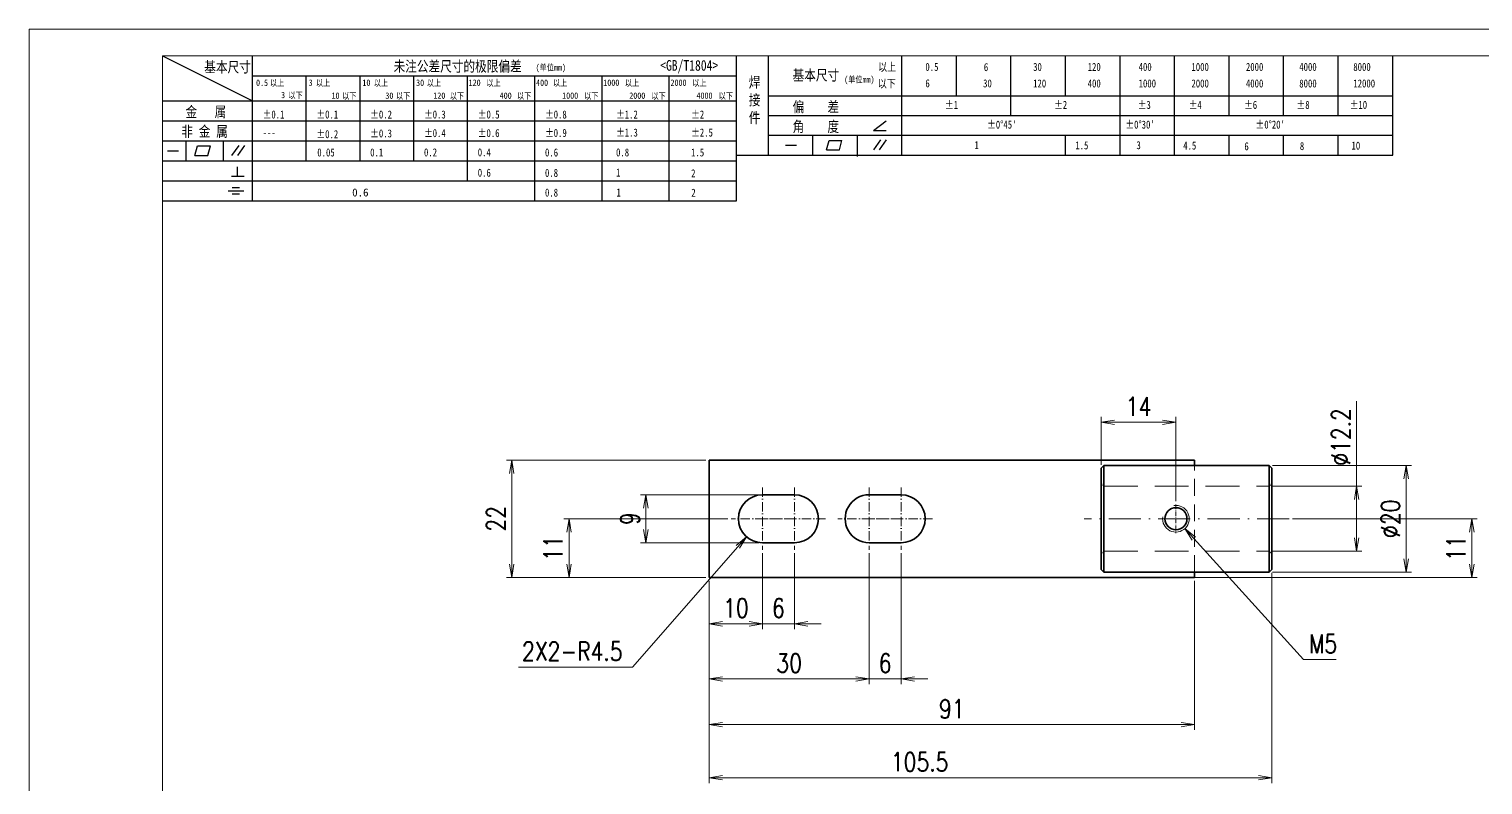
# Model space of a CAD drawing. Header units: millimetres. Extents: x 1333 to 78972, y -42879 to -5704.
# Drawn here: x 76288.4 to 76560.9, y -21643.8 to -21502.1 of the extents above; entities that cross this region are included whole.
import ezdxf

# ---------------------------------------------------------------- set-up
doc = ezdxf.new("R2010")
doc.units = ezdxf.units.MM
doc.header["$LTSCALE"] = 0.5
for name, pattern in [('AM_ISO02W050x2', [3.75, 3, -0.75]), ('AM_ISO08W050x2', [9, 6, -0.75, 1.5, -0.75]), ('DASHDOT', [18.5, 12, -3, 0.5, -3]), ('DASHED', [19.05, 12.7, -6.35])]:
    doc.linetypes.add(name, pattern=pattern)
for name, color, linetype, lineweight in [('中心线', 2, 'AM_ISO08W050x2', 18), ('图框', 7, 'Continuous', 18), ('标注线', 3, 'Continuous', 18), ('粗实线', 7, 'Continuous', 35), ('虚线', 1, 'AM_ISO02W050x2', 18)]:
    doc.layers.add(name, color=color, linetype=linetype, lineweight=lineweight)
doc.layers.add('图框文字', color=7, linetype='Continuous')
doc.layers.add('打印', color=7, linetype='Continuous', lineweight=15, plot=False)
doc.layers.add('打印-禁用', color=7, linetype='Continuous', lineweight=15, plot=False)
doc.styles.add('DIM', font='romans.shx', dxfattribs={"width": 0.8, "bigfont": 'bigfont.shx'})
doc.styles.add('国标', font='simfang.ttf', dxfattribs={"width": 0.8})
doc.dimstyles.new('XR 1-1$0', dxfattribs={"dimtxt": 3.5, "dimasz": 2.5, "dimexe": 1, "dimexo": 0.625, "dimgap": 1.2, "dimtad": 1, "dimzin": 9, "dimdsep": 46, "dimtxsty": 'DIM', "dimblk": 'OPEN', "dimcen": 0, "dimclrd": 8, "dimclre": 8, "dimclrt": 2, "dimazin": 2, "dimtfac": 0.5, "dimtmove": 0, "dimatfit": 3, "dimldrblk": 'OPEN', "dimfxl": 1, "dimtolj": 2, "dimlwd": 18, "dimlwe": 18, "dimarcsym": 0})
doc.dimstyles.new('XR 1-1$3', dxfattribs={"dimtxt": 3.5, "dimasz": 2.5, "dimexe": 1, "dimexo": 0.625, "dimgap": 1.2, "dimtad": 1, "dimtoh": 1, "dimdsep": 46, "dimtxsty": 'DIM', "dimblk": 'OPEN', "dimcen": 0, "dimclrd": 8, "dimclre": 8, "dimclrt": 2, "dimazin": 2, "dimtfac": 0.5, "dimtofl": 0, "dimtmove": 0, "dimatfit": 3, "dimldrblk": 'OPEN', "dimfxl": 1, "dimtolj": 2, "dimlwd": 18, "dimlwe": 18, "dimarcsym": 0})
doc.dimstyles.new('XR 1-1$4', dxfattribs={"dimtxt": 3.5, "dimasz": 2.5, "dimexe": 1, "dimexo": 0.625, "dimgap": 1.2, "dimtad": 1, "dimtoh": 1, "dimdsep": 46, "dimtxsty": 'DIM', "dimblk": 'OPEN', "dimcen": 0, "dimclrd": 8, "dimclre": 8, "dimclrt": 2, "dimazin": 2, "dimtfac": 0.5, "dimtofl": 0, "dimtmove": 0, "dimatfit": 3, "dimldrblk": 'OPEN', "dimfxl": 1, "dimtolj": 2, "dimlwd": 18, "dimlwe": 18, "dimarcsym": 0})

# ---------------------------------------------------------------- blocks, each defined once
blk = doc.blocks.new('GZDEH零件A3图框V01版')
at = {"layer": '图框', "linetype": 'Continuous'}
for p, q in [((2882.49, -1554.46), (2882.49, -1832.96)), ((3272.49, -1554.46), (2882.49, -1554.46))]:
    blk.add_line(p, q, dxfattribs=at)
at = {"layer": '图框文字', "color": 9}
for p, q in [((2882.49, -1554.46), (2899.37, -1562.92)), ((2899.37, -1581.67), (2899.37, -1554.46)), ((2990.09, -1581.67), (2990.09, -1554.46)), ((2996.09, -1573.08), (2996.09, -1554.46)), ((3021.09, -1561.98), (3021.09, -1554.46)), ((3031.31, -1561.98), (3031.31, -1554.46)), ((3041.53, -1561.98), (3041.53, -1554.46)), ((3051.75, -1561.98), (3051.75, -1554.46)), ((3061.98, -1561.98), (3061.98, -1554.46)), ((3072.2, -1561.98), (3072.2, -1554.46)), ((3082.42, -1561.98), (3082.42, -1554.46)), ((3092.64, -1561.98), (3092.64, -1554.46)), ((3102.86, -1561.98), (3102.86, -1554.46)), ((3113.09, -1573.08), (3113.09, -1554.46)), ((2899.37, -1558.24), (2990.09, -1558.24)), ((2909.45, -1574.17), (2909.45, -1558.24)), ((2919.53, -1574.17), (2919.53, -1558.24)), ((2929.61, -1574.17), (2929.61, -1558.24)), ((2939.69, -1577.92), (2939.69, -1558.24)), ((2952.29, -1581.67), (2952.29, -1558.24)), ((2964.89, -1581.67), (2964.89, -1558.24)), ((2977.49, -1581.67), (2977.49, -1558.24)), ((2882.49, -1562.92), (2990.09, -1562.92)), ((2996.09, -1561.98), (3113.09, -1561.98)), ((3021.09, -1573.08), (3021.09, -1561.98)), ((3041.53, -1565.68), (3041.53, -1561.98)), ((3061.98, -1573.08), (3061.98, -1561.98)), ((3072.2, -1573.08), (3072.2, -1561.98)), ((3082.42, -1565.68), (3082.42, -1561.98)), ((3092.64, -1565.68), (3092.64, -1561.98)), ((3102.86, -1565.68), (3102.86, -1561.98)), ((2882.49, -1566.67), (2990.09, -1566.67)), ((2996.09, -1565.68), (3113.09, -1565.68)), ((3015.75, -1568.51), (3018.15, -1566.66)), ((2996.09, -1569.38), (3113.09, -1569.38)), ((3004.42, -1573.08), (3004.42, -1569.38)), ((3012.75, -1573.08), (3012.75, -1569.38)), ((3015.75, -1568.51), (3018.15, -1568.51)), ((3051.75, -1573.08), (3051.75, -1569.38)), ((3082.42, -1573.08), (3082.42, -1569.48)), ((3092.64, -1573.08), (3092.64, -1569.38)), ((3102.86, -1573.08), (3102.86, -1569.38)), ((2882.49, -1570.42), (2990.09, -1570.42)), ((2883.43, -1572.27), (2885.49, -1572.27)), ((2886.92, -1574.12), (2886.92, -1570.42)), ((2888.59, -1573.16), (2889.07, -1571.37)), ((2889.07, -1571.37), (2891.48, -1571.37)), ((2891, -1573.16), (2891.48, -1571.37)), ((2893.91, -1574.12), (2893.91, -1570.42)), ((2895.52, -1573.16), (2896.85, -1571.3)), ((2896.6, -1573.16), (2897.94, -1571.3)), ((2999.26, -1571.23), (3001.32, -1571.23)), ((3006.97, -1572.12), (3007.45, -1570.33)), ((3006.97, -1572.12), (3009.39, -1572.12)), ((3007.45, -1570.33), (3009.86, -1570.33)), ((3009.39, -1572.12), (3009.86, -1570.33)), ((3015.81, -1572.12), (3017.15, -1570.26)), ((3016.89, -1572.12), (3018.23, -1570.26)), ((2882.49, -1574.17), (2990.09, -1574.17)), ((2888.59, -1573.16), (2891, -1573.16)), ((2990.09, -1573.08), (3113.09, -1573.08)), ((3012.75, -1573.33), (3012.75, -1573.08)), ((2895.42, -1577.05), (2897.81, -1577.05)), ((2896.58, -1577.05), (2896.58, -1575.28)), ((2882.49, -1577.92), (2990.09, -1577.92)), ((2894.79, -1579.77), (2897.77, -1579.77)), ((2895.57, -1579.17), (2896.92, -1579.17)), ((2895.57, -1580.37), (2896.93, -1580.37)), ((2882.49, -1581.67), (2990.09, -1581.67))]:
    blk.add_line(p, q, dxfattribs=at)
at = {"layer": '打印-禁用', "linetype": 'Continuous'}
for p, q in [((2857.49, -1549.46), (2857.49, -1846.46)), ((3277.49, -1549.46), (2857.49, -1549.46))]:
    blk.add_line(p, q, dxfattribs=at)
at = {"layer": '图框文字', "color": 9, "style": '国标', "width": 0.8}
for s, height, p in [('基本尺寸', 2, (2890.33, -1557.58)), ('未注公差尺寸的极限偏差', 2, (2925.81, -1557.44)), ('<GB/T1804>', 2, (2975.78, -1557.27)), ('以上', 1.5, (3016.64, -1557.33)), ('0.5', 1.5, (3025.49, -1557.3)), ('6', 1.5, (3036.45, -1557.34)), ('30', 1.5, (3045.69, -1557.31)), ('120', 1.5, (3055.91, -1557.31)), ('400', 1.5, (3065.46, -1557.31)), ('1000', 1.5, (3075.36, -1557.31)), ('2000', 1.5, (3085.57, -1557.31)), ('4000', 1.5, (3095.57, -1557.31)), ('8000', 1.5, (3105.7, -1557.31)), ('基本尺寸', 2, (3000.6, -1559.1)), ('30', 1.2, (2930.04, -1560.11)), ('以下', 1.5, (3016.58, -1560.43)), ('6', 1.5, (3025.49, -1560.38)), ('30', 1.5, (3036.31, -1560.39)), ('120', 1.5, (3045.69, -1560.41)), ('400', 1.5, (3055.91, -1560.41)), ('1000', 1.5, (3065.46, -1560.41)), ('2000', 1.5, (3075.36, -1560.41)), ('4000', 1.5, (3085.57, -1560.41)), ('8000', 1.5, (3095.57, -1560.41)), ('12000', 1.5, (3105.7, -1560.41)), ('金   属', 2, (2886.82, -1565.98)), ('偏    差', 2, (3000.6, -1565.04)), ('±1', 1.5, (3029.16, -1564.42)), ('±2', 1.5, (3049.61, -1564.42)), ('±3', 1.5, (3065.3, -1564.42)), ('±4', 1.5, (3074.85, -1564.42)), ('±6', 1.5, (3085.22, -1564.42)), ('±8', 1.5, (3095.06, -1564.42)), ('±10', 1.5, (3105.02, -1564.42)), ('±0.1', 1.5, (2901.27, -1566.23)), ('±0.1', 1.5, (2911.35, -1566.23)), ('±0.2', 1.5, (2921.43, -1566.23)), ('±0.3', 1.5, (2931.51, -1566.23)), ('±0.5', 1.5, (2941.59, -1566.23)), ('±0.8', 1.5, (2954.19, -1566.23)), ('±1.2', 1.5, (2967.51, -1566.23)), ('±2', 1.5, (2981.58, -1566.23)), ('角    度', 2, (3000.6, -1568.74)), ("±0%%D45'", 1.5, (3037.06, -1568.12)), ("±0%%D30'", 1.5, (3062.98, -1568.12)), ("±0%%D20'", 1.5, (3087.38, -1568.12)), ('非 金 属', 2, (2886.02, -1569.65)), ('---', 1.5, (2901.27, -1569.65)), ('±0.2', 1.5, (2911.35, -1569.92)), ('±0.3', 1.5, (2921.43, -1569.77)), ('±0.4', 1.5, (2931.51, -1569.71)), ('±0.6', 1.5, (2941.59, -1569.71)), ('±0.9', 1.5, (2954.19, -1569.68)), ('±1.3', 1.5, (2967.51, -1569.62)), ('±2.5', 1.5, (2981.58, -1569.61)), ('0.1', 1.5, (2921.43, -1573.34)), ('0.2', 1.5, (2931.51, -1573.33)), ('0.4', 1.5, (2941.59, -1573.33)), ('0.6', 1.5, (2954.19, -1573.35)), ('0.8', 1.5, (2967.51, -1573.33)), ('1.5', 1.5, (2981.58, -1573.34)), ('1', 1.5, (3034.69, -1571.98)), ('1.5', 1.5, (3053.59, -1572.01)), ('3', 1.5, (3065.05, -1571.98)), ('4.5', 1.5, (3073.82, -1572.05)), ('6', 1.5, (3085.28, -1572.19)), ('8', 1.5, (3095.68, -1572.15)), ('10', 1.5, (3105.36, -1572.06)), ('0.6', 1.5, (2941.59, -1577.14)), ('0.8', 1.5, (2954.19, -1577.17)), ('1', 1.5, (2967.51, -1577.12)), ('2', 1.5, (2981.58, -1577.26)), ('0.8', 1.5, (2954.19, -1580.87)), ('1', 1.5, (2967.59, -1580.86)), ('2', 1.5, (2981.62, -1580.89))]:
    blk.add_text(s, height=height, dxfattribs=at).set_placement(p)
at = {"layer": '图框文字', "color": 9, "lineweight": 15, "style": '国标', "width": 0.8}
for s, p in [('(单位mm)', (2952.44, -1557.27)), ('(单位mm)', (3010.27, -1559.51)), ('0.5', (2900.03, -1560.11)), ('以上', (2902.64, -1560.16)), ('3', (2904.73, -1562.41)), ('以下', (2906.1, -1562.46)), ('3', (2909.88, -1560.11)), ('以上', (2911.25, -1560.16)), ('10', (2914.19, -1562.54)), ('以下', (2916.18, -1562.59)), ('10', (2919.96, -1560.11)), ('以上', (2922.09, -1560.16)), ('30', (2924.27, -1562.54)), ('以下', (2926.26, -1562.59)), ('以上', (2932.02, -1560.16)), ('120', (2933.26, -1562.54)), ('以下', (2936.34, -1562.59)), ('120', (2939.88, -1560.11)), ('以上', (2943.21, -1560.16)), ('400', (2945.7, -1562.54)), ('以下', (2948.94, -1562.59)), ('400', (2952.52, -1560.11)), ('以上', (2955.68, -1560.16)), ('1000', (2957.41, -1562.54)), ('以下', (2961.54, -1562.59)), ('1000', (2965.12, -1560.11)), ('以上', (2969.16, -1560.16)), ('2000', (2969.99, -1562.54)), ('以下', (2974.14, -1562.59)), ('2000', (2977.72, -1560.11)), ('以上', (2981.8, -1560.16)), ('4000', (2982.59, -1562.54)), ('以下', (2986.74, -1562.59))]:
    blk.add_text(s, height=1.2, dxfattribs=at).set_placement(p)
at = {"layer": '图框文字', "color": 9, "lineweight": 13, "style": '国标'}
blk.add_text('0.6', height=1.5, dxfattribs=at).set_placement((2918.05, -1580.85))
at = {"layer": '图框文字', "color": 9, "style": '国标'}
for s, insert, char_height, width, attachment_point in [('焊\\P接\\P件', (2992.39, -1558.41), 2, 3.1877, 1), ('0.05', (2911.51, -1573.37), 1.5, 5.1982, 7)]:
    blk.add_mtext(s, dxfattribs=dict(at, insert=insert, char_height=char_height, width=width, attachment_point=attachment_point))
blk = doc.blocks.new('DEH A3')
at = {"layer": '图框'}
blk.add_blockref('GZDEH零件A3图框V01版', (-2857.49, 1846.46), dxfattribs=at)
blk = doc.blocks.new('_Open')
at = {"color": 0, "linetype": 'ByBlock', "lineweight": -2}
for p, q in [((-1, 0.17), (0, 0)), ((-1, -0.17), (0, 0)), ((0, 0), (-1, 0))]:
    blk.add_line(p, q, dxfattribs=at)
blk = doc.blocks.new('*D1065')
at = {"layer": 'Defpoints', "color": 0, "transparency": 16777216}
for p in [(76378.91, -21582.92), (76415.91, -21582.92), (76415.91, -21604.92)]:
    blk.add_point(p, dxfattribs=at)
at = {"layer": '标注线', "color": 8, "lineweight": 18, "transparency": 16777216}
for p, q in [((76415.28, -21582.92), (76377.91, -21582.92)), ((76378.91, -21602.42), (76378.91, -21585.42)), ((76415.28, -21604.92), (76377.91, -21604.92))]:
    blk.add_line(p, q, dxfattribs=at)
at = {"layer": '标注线', "color": 8, "lineweight": 18, "transparency": 16777216, "xscale": 2.5, "yscale": 2.5, "zscale": 2.5}
for p, rotation in [((76378.91, -21582.92), 90), ((76378.91, -21604.92), 270)]:
    blk.add_blockref('_Open', p, dxfattribs=dict(at, rotation=rotation))
at = {"layer": '标注线', "color": 2, "transparency": 16777216, "insert": (76375.96, -21593.92), "char_height": 3.5, "attachment_point": 5, "rotation": 90, "style": 'DIM'}
blk.add_mtext('\\A2;22', dxfattribs=at)
blk = doc.blocks.new('*D1066')
at = {"layer": 'Defpoints', "color": 0, "transparency": 16777216}
for p in [(76521.41, -21603.42), (76415.91, -21604.92), (76521.41, -21642.47)]:
    blk.add_point(p, dxfattribs=at)
at = {"layer": '标注线', "color": 8, "lineweight": 18, "transparency": 16777216}
for p, q in [((76521.41, -21604.04), (76521.41, -21643.47)), ((76415.91, -21605.54), (76415.91, -21643.47)), ((76418.41, -21642.47), (76518.91, -21642.47))]:
    blk.add_line(p, q, dxfattribs=at)
at = {"layer": '标注线', "color": 8, "lineweight": 18, "transparency": 16777216, "xscale": 2.5, "yscale": 2.5, "zscale": 2.5, "rotation": 180}
blk.add_blockref('_Open', (76415.91, -21642.47), dxfattribs=at)
at = {"layer": '标注线', "color": 8, "lineweight": 18, "transparency": 16777216, "xscale": 2.5, "yscale": 2.5, "zscale": 2.5}
blk.add_blockref('_Open', (76521.41, -21642.47), dxfattribs=at)
at = {"layer": '标注线', "color": 2, "transparency": 16777216, "insert": (76455.38, -21639.52), "char_height": 3.5, "attachment_point": 5, "style": 'DIM'}
blk.add_mtext('\\A2;105.5', dxfattribs=at)
blk = doc.blocks.new('*D1067')
at = {"layer": 'Defpoints', "color": 0, "transparency": 16777216}
for p in [(76415.91, -21604.92), (76506.91, -21604.92), (76415.91, -21632.52)]:
    blk.add_point(p, dxfattribs=at)
at = {"layer": '标注线', "color": 8, "lineweight": 18, "transparency": 16777216}
for p, q in [((76415.91, -21605.54), (76415.91, -21633.52)), ((76506.91, -21605.54), (76506.91, -21633.52)), ((76504.41, -21632.52), (76418.41, -21632.52))]:
    blk.add_line(p, q, dxfattribs=at)
at = {"layer": '标注线', "color": 8, "lineweight": 18, "transparency": 16777216, "xscale": 2.5, "yscale": 2.5, "zscale": 2.5, "rotation": 180}
blk.add_blockref('_Open', (76415.91, -21632.52), dxfattribs=at)
at = {"layer": '标注线', "color": 8, "lineweight": 18, "transparency": 16777216, "xscale": 2.5, "yscale": 2.5, "zscale": 2.5}
blk.add_blockref('_Open', (76506.91, -21632.52), dxfattribs=at)
at = {"layer": '标注线', "color": 2, "transparency": 16777216, "insert": (76461.41, -21629.57), "char_height": 3.5, "attachment_point": 5, "style": 'DIM'}
blk.add_mtext('\\A2;91', dxfattribs=at)
blk = doc.blocks.new('*D1068')
at = {"layer": 'Defpoints', "color": 0, "transparency": 16777216}
for p in [(76425.91, -21599.77), (76415.91, -21604.92), (76415.91, -21613.61)]:
    blk.add_point(p, dxfattribs=at)
at = {"layer": '标注线', "color": 8, "lineweight": 18, "transparency": 16777216}
for p, q in [((76425.91, -21600.39), (76425.91, -21614.61)), ((76415.91, -21605.54), (76415.91, -21614.61)), ((76423.41, -21613.61), (76418.41, -21613.61))]:
    blk.add_line(p, q, dxfattribs=at)
at = {"layer": '标注线', "color": 8, "lineweight": 18, "transparency": 16777216, "xscale": 2.5, "yscale": 2.5, "zscale": 2.5, "rotation": 180}
blk.add_blockref('_Open', (76415.91, -21613.61), dxfattribs=at)
at = {"layer": '标注线', "color": 8, "lineweight": 18, "transparency": 16777216, "xscale": 2.5, "yscale": 2.5, "zscale": 2.5}
blk.add_blockref('_Open', (76425.91, -21613.61), dxfattribs=at)
at = {"layer": '标注线', "color": 2, "transparency": 16777216, "insert": (76420.91, -21610.66), "char_height": 3.5, "attachment_point": 5, "style": 'DIM'}
blk.add_mtext('\\A2;10', dxfattribs=at)
blk = doc.blocks.new('*D1069')
at = {"layer": 'Defpoints', "color": 0, "transparency": 16777216}
for p in [(76425.91, -21599.77), (76431.91, -21599.77), (76431.91, -21613.61)]:
    blk.add_point(p, dxfattribs=at)
at = {"layer": '标注线', "color": 8, "lineweight": 18, "transparency": 16777216}
for p, q in [((76425.91, -21600.39), (76425.91, -21614.61)), ((76431.91, -21600.39), (76431.91, -21614.61)), ((76423.41, -21613.61), (76420.91, -21613.61)), ((76425.91, -21613.61), (76431.91, -21613.61)), ((76434.41, -21613.61), (76436.91, -21613.61))]:
    blk.add_line(p, q, dxfattribs=at)
at = {"layer": '标注线', "color": 8, "lineweight": 18, "transparency": 16777216, "xscale": 2.5, "yscale": 2.5, "zscale": 2.5}
blk.add_blockref('_Open', (76425.91, -21613.61), dxfattribs=at)
at = {"layer": '标注线', "color": 8, "lineweight": 18, "transparency": 16777216, "xscale": 2.5, "yscale": 2.5, "zscale": 2.5, "rotation": 180}
blk.add_blockref('_Open', (76431.91, -21613.61), dxfattribs=at)
at = {"layer": '标注线', "color": 2, "transparency": 16777216, "insert": (76428.91, -21610.66), "char_height": 3.5, "attachment_point": 5, "style": 'DIM'}
blk.add_mtext('\\A2;6', dxfattribs=at)
blk = doc.blocks.new('*D1070')
at = {"layer": 'Defpoints', "color": 0, "transparency": 16777216}
for p in [(76445.91, -21599.77), (76415.91, -21604.92), (76445.91, -21623.95)]:
    blk.add_point(p, dxfattribs=at)
at = {"layer": '标注线', "color": 8, "lineweight": 18, "transparency": 16777216}
for p, q in [((76445.91, -21600.39), (76445.91, -21624.95)), ((76415.91, -21605.54), (76415.91, -21624.95)), ((76418.41, -21623.95), (76443.41, -21623.95))]:
    blk.add_line(p, q, dxfattribs=at)
at = {"layer": '标注线', "color": 8, "lineweight": 18, "transparency": 16777216, "xscale": 2.5, "yscale": 2.5, "zscale": 2.5, "rotation": 180}
blk.add_blockref('_Open', (76415.91, -21623.95), dxfattribs=at)
at = {"layer": '标注线', "color": 8, "lineweight": 18, "transparency": 16777216, "xscale": 2.5, "yscale": 2.5, "zscale": 2.5}
blk.add_blockref('_Open', (76445.91, -21623.95), dxfattribs=at)
at = {"layer": '标注线', "color": 2, "transparency": 16777216, "insert": (76430.91, -21621), "char_height": 3.5, "attachment_point": 5, "style": 'DIM'}
blk.add_mtext('\\A2;30', dxfattribs=at)
blk = doc.blocks.new('*D1071')
at = {"layer": 'Defpoints', "color": 0, "transparency": 16777216}
for p in [(76445.91, -21599.77), (76451.91, -21599.77), (76451.91, -21623.95)]:
    blk.add_point(p, dxfattribs=at)
at = {"layer": '标注线', "color": 8, "lineweight": 18, "transparency": 16777216}
for p, q in [((76445.91, -21600.39), (76445.91, -21624.95)), ((76451.91, -21600.39), (76451.91, -21624.95)), ((76443.41, -21623.95), (76440.91, -21623.95)), ((76445.91, -21623.95), (76451.91, -21623.95)), ((76454.41, -21623.95), (76456.91, -21623.95))]:
    blk.add_line(p, q, dxfattribs=at)
at = {"layer": '标注线', "color": 8, "lineweight": 18, "transparency": 16777216, "xscale": 2.5, "yscale": 2.5, "zscale": 2.5}
blk.add_blockref('_Open', (76445.91, -21623.95), dxfattribs=at)
at = {"layer": '标注线', "color": 8, "lineweight": 18, "transparency": 16777216, "xscale": 2.5, "yscale": 2.5, "zscale": 2.5, "rotation": 180}
blk.add_blockref('_Open', (76451.91, -21623.95), dxfattribs=at)
at = {"layer": '标注线', "color": 2, "transparency": 16777216, "insert": (76448.91, -21621), "char_height": 3.5, "attachment_point": 5, "style": 'DIM'}
blk.add_mtext('\\A2;6', dxfattribs=at)
blk = doc.blocks.new('*D1072')
at = {"layer": 'Defpoints', "color": 0, "transparency": 16777216}
for p in [(76420.06, -21593.92), (76389.65, -21604.92), (76415.91, -21604.92)]:
    blk.add_point(p, dxfattribs=at)
at = {"layer": '标注线', "color": 8, "lineweight": 18, "transparency": 16777216}
for p, q in [((76419.43, -21593.92), (76388.65, -21593.92)), ((76389.65, -21596.42), (76389.65, -21602.42)), ((76415.28, -21604.92), (76388.65, -21604.92))]:
    blk.add_line(p, q, dxfattribs=at)
at = {"layer": '标注线', "color": 8, "lineweight": 18, "transparency": 16777216, "xscale": 2.5, "yscale": 2.5, "zscale": 2.5}
for p, rotation in [((76389.65, -21593.92), 90), ((76389.65, -21604.92), 270)]:
    blk.add_blockref('_Open', p, dxfattribs=dict(at, rotation=rotation))
at = {"layer": '标注线', "color": 2, "transparency": 16777216, "insert": (76386.7, -21599.42), "char_height": 3.5, "attachment_point": 5, "rotation": 90, "style": 'DIM'}
blk.add_mtext('\\A2;11', dxfattribs=at)
blk = doc.blocks.new('*D1073')
at = {"layer": 'Defpoints', "color": 0, "transparency": 16777216}
for p in [(76425.91, -21593.92), (76422.94, -21597.3)]:
    blk.add_point(p, dxfattribs=at)
at = {"layer": '标注线', "color": 8, "lineweight": 18, "transparency": 16777216}
for p, q in [((76401.53, -21621.72), (76421.29, -21599.18)), ((76380.2, -21621.72), (76401.53, -21621.72))]:
    blk.add_line(p, q, dxfattribs=at)
at = {"layer": '标注线', "color": 8, "lineweight": 18, "transparency": 16777216, "xscale": 2.5, "yscale": 2.5, "zscale": 2.5, "rotation": 48.76395667512299}
blk.add_blockref('_Open', (76422.94, -21597.3), dxfattribs=at)
at = {"layer": '标注线', "color": 2, "transparency": 16777216, "insert": (76390.27, -21618.77), "char_height": 3.5, "attachment_point": 5, "style": 'DIM'}
blk.add_mtext('\\A2;\\A2;2X2-R4.5', dxfattribs=at)
blk = doc.blocks.new('*D1074')
at = {"layer": 'Defpoints', "color": 0, "transparency": 16777216}
for p in [(76503.41, -21575.83), (76489.41, -21584.42), (76503.41, -21591.23)]:
    blk.add_point(p, dxfattribs=at)
at = {"layer": '标注线', "color": 8, "lineweight": 18, "transparency": 16777216}
for p, q in [((76489.41, -21583.79), (76489.41, -21574.83)), ((76491.91, -21575.83), (76500.91, -21575.83)), ((76503.41, -21590.61), (76503.41, -21574.83))]:
    blk.add_line(p, q, dxfattribs=at)
at = {"layer": '标注线', "color": 8, "lineweight": 18, "transparency": 16777216, "xscale": 2.5, "yscale": 2.5, "zscale": 2.5, "rotation": 180}
blk.add_blockref('_Open', (76489.41, -21575.83), dxfattribs=at)
at = {"layer": '标注线', "color": 8, "lineweight": 18, "transparency": 16777216, "xscale": 2.5, "yscale": 2.5, "zscale": 2.5}
blk.add_blockref('_Open', (76503.41, -21575.83), dxfattribs=at)
at = {"layer": '标注线', "color": 2, "transparency": 16777216, "insert": (76496.41, -21572.88), "char_height": 3.5, "attachment_point": 5, "style": 'DIM'}
blk.add_mtext('\\A2;14', dxfattribs=at)
blk = doc.blocks.new('*D1075')
at = {"layer": 'Defpoints', "color": 0, "transparency": 16777216}
for p in [(76520.91, -21587.82), (76537.28, -21587.82), (76520.91, -21600.02)]:
    blk.add_point(p, dxfattribs=at)
at = {"layer": '标注线', "color": 8, "lineweight": 18, "transparency": 16777216}
for p, q in [((76537.28, -21587.82), (76537.28, -21571.85)), ((76521.53, -21587.82), (76538.28, -21587.82)), ((76537.28, -21597.52), (76537.28, -21590.32)), ((76521.53, -21600.02), (76538.28, -21600.02))]:
    blk.add_line(p, q, dxfattribs=at)
at = {"layer": '标注线', "color": 8, "lineweight": 18, "transparency": 16777216, "xscale": 2.5, "yscale": 2.5, "zscale": 2.5}
for p, rotation in [((76537.28, -21587.82), 90), ((76537.28, -21600.02), 270)]:
    blk.add_blockref('_Open', p, dxfattribs=dict(at, rotation=rotation))
at = {"layer": '标注线', "color": 2, "transparency": 16777216, "insert": (76534.33, -21578.59), "char_height": 3.5, "attachment_point": 5, "rotation": 90, "style": 'DIM'}
blk.add_mtext('\\A2;%%c12.2', dxfattribs=at)
blk = doc.blocks.new('*D1076')
at = {"layer": 'Defpoints', "color": 0, "transparency": 16777216}
for p in [(76524.61, -21593.92), (76558.88, -21593.92), (76496.91, -21604.92)]:
    blk.add_point(p, dxfattribs=at)
at = {"layer": '标注线', "color": 8, "lineweight": 18, "transparency": 16777216}
for p, q in [((76525.23, -21593.92), (76559.88, -21593.92)), ((76558.88, -21602.42), (76558.88, -21596.42)), ((76497.53, -21604.92), (76559.88, -21604.92))]:
    blk.add_line(p, q, dxfattribs=at)
at = {"layer": '标注线', "color": 8, "lineweight": 18, "transparency": 16777216, "xscale": 2.5, "yscale": 2.5, "zscale": 2.5}
for p, rotation in [((76558.88, -21593.92), 90), ((76558.88, -21604.92), 270)]:
    blk.add_blockref('_Open', p, dxfattribs=dict(at, rotation=rotation))
at = {"layer": '标注线', "color": 2, "transparency": 16777216, "insert": (76555.93, -21599.42), "char_height": 3.5, "attachment_point": 5, "rotation": 90, "style": 'DIM'}
blk.add_mtext('\\A2;11', dxfattribs=at)
blk = doc.blocks.new('*D1077')
at = {"layer": 'Defpoints', "color": 0, "transparency": 16777216}
for p in [(76520.91, -21583.92), (76546.58, -21583.92), (76520.91, -21603.92)]:
    blk.add_point(p, dxfattribs=at)
at = {"layer": '标注线', "color": 8, "lineweight": 18, "transparency": 16777216}
for p, q in [((76521.53, -21583.92), (76547.58, -21583.92)), ((76546.58, -21601.42), (76546.58, -21586.42)), ((76521.53, -21603.92), (76547.58, -21603.92))]:
    blk.add_line(p, q, dxfattribs=at)
at = {"layer": '标注线', "color": 8, "lineweight": 18, "transparency": 16777216, "xscale": 2.5, "yscale": 2.5, "zscale": 2.5}
for p, rotation in [((76546.58, -21583.92), 90), ((76546.58, -21603.92), 270)]:
    blk.add_blockref('_Open', p, dxfattribs=dict(at, rotation=rotation))
at = {"layer": '标注线', "color": 2, "transparency": 16777216, "insert": (76543.63, -21593.92), "char_height": 3.5, "attachment_point": 5, "rotation": 90, "style": 'DIM'}
blk.add_mtext('\\A2;%%c20', dxfattribs=at)
blk = doc.blocks.new('*D1078')
at = {"layer": 'Defpoints', "color": 0, "transparency": 16777216}
for p in [(76501.73, -21592.07), (76505.09, -21595.77)]:
    blk.add_point(p, dxfattribs=at)
at = {"layer": '标注线', "color": 8, "lineweight": 18, "transparency": 16777216}
for p, q in [((76527.34, -21620.31), (76506.77, -21597.62)), ((76533.47, -21620.31), (76527.34, -21620.31))]:
    blk.add_line(p, q, dxfattribs=at)
at = {"layer": '标注线', "color": 8, "lineweight": 18, "transparency": 16777216, "xscale": 2.5, "yscale": 2.5, "zscale": 2.5, "rotation": 132.2030737089687}
blk.add_blockref('_Open', (76505.09, -21595.77), dxfattribs=at)
at = {"layer": '标注线', "color": 2, "transparency": 16777216, "insert": (76531, -21617.36), "char_height": 3.5, "attachment_point": 5, "style": 'DIM'}
blk.add_mtext('\\A2;M5', dxfattribs=at)
blk = doc.blocks.new('*D1080')
at = {"layer": 'Defpoints', "color": 0, "transparency": 16777216}
for p in [(76404.04, -21589.42), (76425.91, -21589.42), (76425.91, -21598.42)]:
    blk.add_point(p, dxfattribs=at)
at = {"layer": '标注线', "color": 8, "lineweight": 18, "transparency": 16777216}
for p, q in [((76425.28, -21589.42), (76403.04, -21589.42)), ((76404.04, -21595.92), (76404.04, -21591.92)), ((76425.28, -21598.42), (76403.04, -21598.42))]:
    blk.add_line(p, q, dxfattribs=at)
at = {"layer": '标注线', "color": 8, "lineweight": 18, "transparency": 16777216, "xscale": 2.5, "yscale": 2.5, "zscale": 2.5}
for p, rotation in [((76404.04, -21589.42), 90), ((76404.04, -21598.42), 270)]:
    blk.add_blockref('_Open', p, dxfattribs=dict(at, rotation=rotation))
at = {"layer": '标注线', "color": 2, "transparency": 16777216, "insert": (76401.09, -21593.92), "char_height": 3.5, "attachment_point": 5, "rotation": 90, "style": 'DIM'}
blk.add_mtext('\\A2;9', dxfattribs=at)

msp = doc.modelspace()

# ---------------------------------------------------------------- linework, layer by layer
at = {"layer": '中心线', "linetype": 'DASHDOT', "ltscale": 0.292505}
for p, q in [((76425.906, -21588.069), (76425.906, -21599.769)), ((76431.906, -21588.069), (76431.906, -21599.769)), ((76445.906, -21588.069), (76445.906, -21599.769)), ((76451.906, -21588.069), (76451.906, -21599.769))]:
    msp.add_line(p, q, dxfattribs=at)
at = {"layer": '中心线', "linetype": 'DASHDOT', "ltscale": 0.134351}
msp.add_line((76503.406, -21591.232), (76503.406, -21596.606), dxfattribs=at)
at = {"layer": '中心线', "linetype": 'DASHDOT', "ltscale": 0.2925}
for p, q in [((76431.756, -21593.919), (76420.056, -21593.919)), ((76437.756, -21593.919), (76426.056, -21593.919)), ((76451.756, -21593.919), (76440.056, -21593.919)), ((76457.756, -21593.919), (76446.056, -21593.919))]:
    msp.add_line(p, q, dxfattribs=at)
at = {"layer": '中心线', "linetype": 'DASHDOT'}
msp.add_line((76524.606, -21593.919), (76486.206, -21593.919), dxfattribs=at)
at = {"layer": '中心线', "linetype": 'DASHDOT', "ltscale": 0.134354}
msp.add_line((76506.093, -21593.919), (76500.719, -21593.919), dxfattribs=at)
at = {"layer": '打印'}
msp.add_lwpolyline([(76288.446, -21502.092), (76708.446, -21502.092), (76708.446, -21799.092), (76288.446, -21799.092)], close=True, dxfattribs=at)
at = {"layer": '标注线'}
msp.add_arc((76503.406, -21593.919), 2.5, 171.3775, 98.95878, dxfattribs=at)
at = {"layer": '粗实线'}
for p, q in [((76415.906, -21582.919), (76415.906, -21604.919)), ((76506.906, -21582.919), (76415.906, -21582.919)), ((76520.906, -21583.919), (76489.906, -21583.919)), ((76520.906, -21603.919), (76489.906, -21603.919)), ((76506.906, -21604.919), (76415.906, -21604.919))]:
    msp.add_line(p, q, dxfattribs=at)
at = {"layer": '粗实线', "ltscale": 0.017678}
for p, q in [((76489.406, -21584.419), (76489.906, -21583.919)), ((76521.406, -21584.419), (76520.906, -21583.919)), ((76489.406, -21603.419), (76489.906, -21603.919)), ((76521.406, -21603.419), (76520.906, -21603.919))]:
    msp.add_line(p, q, dxfattribs=at)
at = {"layer": '粗实线', "ltscale": 0.123636}
for p, q in [((76489.406, -21584.419), (76489.406, -21589.364)), ((76521.406, -21584.419), (76521.406, -21589.364))]:
    msp.add_line(p, q, dxfattribs=at)
at = {"layer": '粗实线', "ltscale": 0.130144}
for p, q in [((76489.906, -21583.919), (76489.906, -21589.124)), ((76520.906, -21583.919), (76520.906, -21589.124))]:
    msp.add_line(p, q, dxfattribs=at)
at = {"layer": '粗实线', "ltscale": 0.025}
for p, q in [((76506.906, -21583.919), (76506.906, -21582.919)), ((76506.906, -21604.919), (76506.906, -21603.919))]:
    msp.add_line(p, q, dxfattribs=at)
at = {"layer": '粗实线', "ltscale": 0.15}
for p, q in [((76431.906, -21589.419), (76425.906, -21589.419)), ((76451.906, -21589.419), (76445.906, -21589.419)), ((76425.906, -21598.419), (76431.906, -21598.419)), ((76445.906, -21598.419), (76451.906, -21598.419))]:
    msp.add_line(p, q, dxfattribs=at)
at = {"layer": '粗实线', "ltscale": 0.322289}
msp.add_line((76489.406, -21589.364), (76489.406, -21602.256), dxfattribs=at)
at = {"layer": '粗实线', "ltscale": 0.339252}
msp.add_line((76489.906, -21589.124), (76489.906, -21602.695), dxfattribs=at)
at = {"layer": '粗实线', "ltscale": 0.10789}
msp.add_line((76520.906, -21589.124), (76520.906, -21593.44), dxfattribs=at)
at = {"layer": '粗实线', "ltscale": 0.102495}
msp.add_line((76521.406, -21589.364), (76521.406, -21593.464), dxfattribs=at)
at = {"layer": '粗实线', "ltscale": 0.231362}
msp.add_line((76520.906, -21593.44), (76520.906, -21602.695), dxfattribs=at)
at = {"layer": '粗实线', "ltscale": 0.248868}
msp.add_line((76521.406, -21593.464), (76521.406, -21603.419), dxfattribs=at)
at = {"layer": '粗实线', "ltscale": 0.029074}
msp.add_line((76489.406, -21602.256), (76489.406, -21603.419), dxfattribs=at)
at = {"layer": '粗实线', "ltscale": 0.030604}
for p, q in [((76489.906, -21602.695), (76489.906, -21603.919)), ((76520.906, -21602.695), (76520.906, -21603.919))]:
    msp.add_line(p, q, dxfattribs=at)
at = {"layer": '粗实线'}
msp.add_circle((76503.406, -21593.919), 2.067, dxfattribs=at)
for centre, start, end in [((76425.906, -21593.919), 90, 270), ((76431.906, -21593.919), 270, 90), ((76445.906, -21593.919), 89.99999, 270.00001), ((76451.906, -21593.919), 270, 90)]:
    msp.add_arc(centre, 4.5, start, end, dxfattribs=at)
at = {"layer": '虚线', "linetype": 'DASHED', "ltscale": 0.030604}
for p, q in [((76489.906, -21583.919), (76489.906, -21585.143)), ((76520.906, -21583.919), (76520.906, -21585.143))]:
    msp.add_line(p, q, dxfattribs=at)
at = {"layer": '虚线', "linetype": 'DASHED', "ltscale": 0.5}
msp.add_line((76506.906, -21603.919), (76506.906, -21583.919), dxfattribs=at)
at = {"layer": '虚线', "linetype": 'DASHED', "ltscale": 0.017678}
for p, q in [((76489.906, -21587.819), (76489.406, -21587.319)), ((76520.906, -21587.819), (76521.406, -21587.319)), ((76489.906, -21600.019), (76489.406, -21600.519)), ((76520.906, -21600.019), (76521.406, -21600.519))]:
    msp.add_line(p, q, dxfattribs=at)
at = {"layer": '虚线', "linetype": 'DASHED', "ltscale": 0.339252}
msp.add_line((76489.906, -21585.143), (76489.906, -21598.713), dxfattribs=at)
at = {"layer": '虚线', "linetype": 'DASHED', "ltscale": 0.283965}
msp.add_line((76520.906, -21585.143), (76520.906, -21596.501), dxfattribs=at)
at = {"layer": '虚线', "linetype": 'DASHED', "ltscale": 0.079388}
for p, q in [((76489.906, -21587.819), (76489.906, -21590.994)), ((76520.906, -21590.994), (76520.906, -21587.819)), ((76489.906, -21596.843), (76489.906, -21600.019)), ((76520.906, -21600.019), (76520.906, -21596.843))]:
    msp.add_line(p, q, dxfattribs=at)
at = {"layer": '虚线', "linetype": 'DASHED'}
for p, q in [((76489.906, -21587.819), (76520.906, -21587.819)), ((76489.906, -21600.019), (76520.906, -21600.019))]:
    msp.add_line(p, q, dxfattribs=at)
at = {"layer": '虚线', "linetype": 'DASHED', "ltscale": 0.206944}
for p, q in [((76489.906, -21588.565), (76489.906, -21596.843)), ((76489.906, -21590.994), (76489.906, -21599.272))]:
    msp.add_line(p, q, dxfattribs=at)
at = {"layer": '虚线', "linetype": 'DASHED', "ltscale": 0.01069}
msp.add_line((76520.906, -21588.993), (76520.906, -21588.565), dxfattribs=at)
at = {"layer": '虚线', "linetype": 'DASHED', "ltscale": 0.196253}
msp.add_line((76520.906, -21588.993), (76520.906, -21596.843), dxfattribs=at)
at = {"layer": '虚线', "linetype": 'DASHED', "ltscale": 0.201906}
msp.add_line((76520.906, -21599.07), (76520.906, -21590.994), dxfattribs=at)
at = {"layer": '虚线', "linetype": 'DASHED', "ltscale": 0.055287}
msp.add_line((76520.906, -21596.501), (76520.906, -21598.713), dxfattribs=at)
at = {"layer": '虚线', "linetype": 'DASHED', "ltscale": 0.130144}
for p, q in [((76489.906, -21598.713), (76489.906, -21603.919)), ((76520.906, -21598.713), (76520.906, -21603.919))]:
    msp.add_line(p, q, dxfattribs=at)
at = {"layer": '虚线', "linetype": 'DASHED', "ltscale": 0.005038}
msp.add_line((76520.906, -21599.272), (76520.906, -21599.07), dxfattribs=at)

# ---------------------------------------------------------------- block references
at = {"layer": '图框'}
msp.add_blockref('DEH A3', (76288.446, -21799.092), dxfattribs=at)

# ---------------------------------------------------------------- dimensions: what is measured, and where the dimension line sits
at = {"layer": '标注线'}
for base, p1, p2, picture, middle in [((76503.406, -21575.829), (76489.406, -21584.419), (76503.406, -21591.232), '*D1074', (76496.406, -21572.879)), ((76415.906, -21613.615), (76425.906, -21599.769), (76415.906, -21604.919), '*D1068', (76420.906, -21610.665)), ((76445.906, -21623.947), (76415.906, -21604.919), (76445.906, -21599.769), '*D1070', (76430.906, -21620.997)), ((76431.906, -21613.615), (76425.906, -21599.769), (76431.906, -21599.769), '*D1069', (76428.906, -21610.665)), ((76451.906, -21623.947), (76445.906, -21599.769), (76451.906, -21599.769), '*D1071', (76448.906, -21620.997)), ((76415.906, -21632.52), (76506.906, -21604.919), (76415.906, -21604.919), '*D1067', (76461.406, -21629.57))]:
    dim = msp.add_linear_dim(base=base, p1=p1, p2=p2, dimstyle='XR 1-1$0', dxfattribs=at)
    dim.commit()
    dim.dimension.update_dxf_attribs({"geometry": picture, "text_midpoint": middle})
for base, p1, p2, picture, middle in [((76537.277, -21587.819), (76520.906, -21600.019), (76520.906, -21587.819), '*D1075', (76534.327, -21578.585)), ((76546.575, -21583.919), (76520.906, -21603.919), (76520.906, -21583.919), '*D1077', (76543.625, -21593.919))]:
    dim = msp.add_linear_dim(base=base, p1=p1, p2=p2, angle=90, dimstyle='XR 1-1$0', override={"dimpost": '%%c<>'}, dxfattribs=at)
    dim.commit()
    dim.dimension.update_dxf_attribs({"geometry": picture, "text_midpoint": middle})
for base, p1, p2, picture, middle in [((76378.913, -21582.919), (76415.906, -21604.919), (76415.906, -21582.919), '*D1065', (76375.963, -21593.919)), ((76404.04, -21589.419), (76425.906, -21598.419), (76425.906, -21589.419), '*D1080', (76401.09, -21593.919)), ((76389.649, -21604.919), (76420.056, -21593.919), (76415.906, -21604.919), '*D1072', (76386.699, -21599.419)), ((76558.883, -21593.919), (76496.906, -21604.919), (76524.606, -21593.919), '*D1076', (76555.933, -21599.419))]:
    dim = msp.add_linear_dim(base=base, p1=p1, p2=p2, angle=90, dimstyle='XR 1-1$0', dxfattribs=at)
    dim.commit()
    dim.dimension.update_dxf_attribs({"geometry": picture, "text_midpoint": middle})
dim = msp.add_diameter_dim_2p(p1=(76501.727, -21592.067), p2=(76505.086, -21595.771), dimstyle='XR 1-1$3', override={"dimpost": 'M<>'}, dxfattribs=at)
dim.commit()
dim.dimension.update_dxf_attribs({"geometry": '*D1078', "text_midpoint": (76531.003, -21620.307), "dimtype": 163})
dim = msp.add_radius_dim(center=(76425.906, -21593.919), mpoint=(76422.94, -21597.303), text='\\A2;2X2-<>', dimstyle='XR 1-1$4', override={"dimtxsty": 'DIM'}, dxfattribs=at)
dim.commit()
dim.dimension.update_dxf_attribs({"geometry": '*D1073', "text_midpoint": (76390.268, -21621.723), "dimtype": 164})
dim = msp.add_linear_dim(base=(76521.406, -21642.467), p1=(76415.906, -21604.919), p2=(76521.406, -21603.419), dimstyle='XR 1-1$0', dxfattribs=at)
dim.commit()
dim.dimension.update_dxf_attribs({"geometry": '*D1066', "text_midpoint": (76455.378, -21642.467), "dimtype": 160})

doc.saveas('drawing.dxf')
